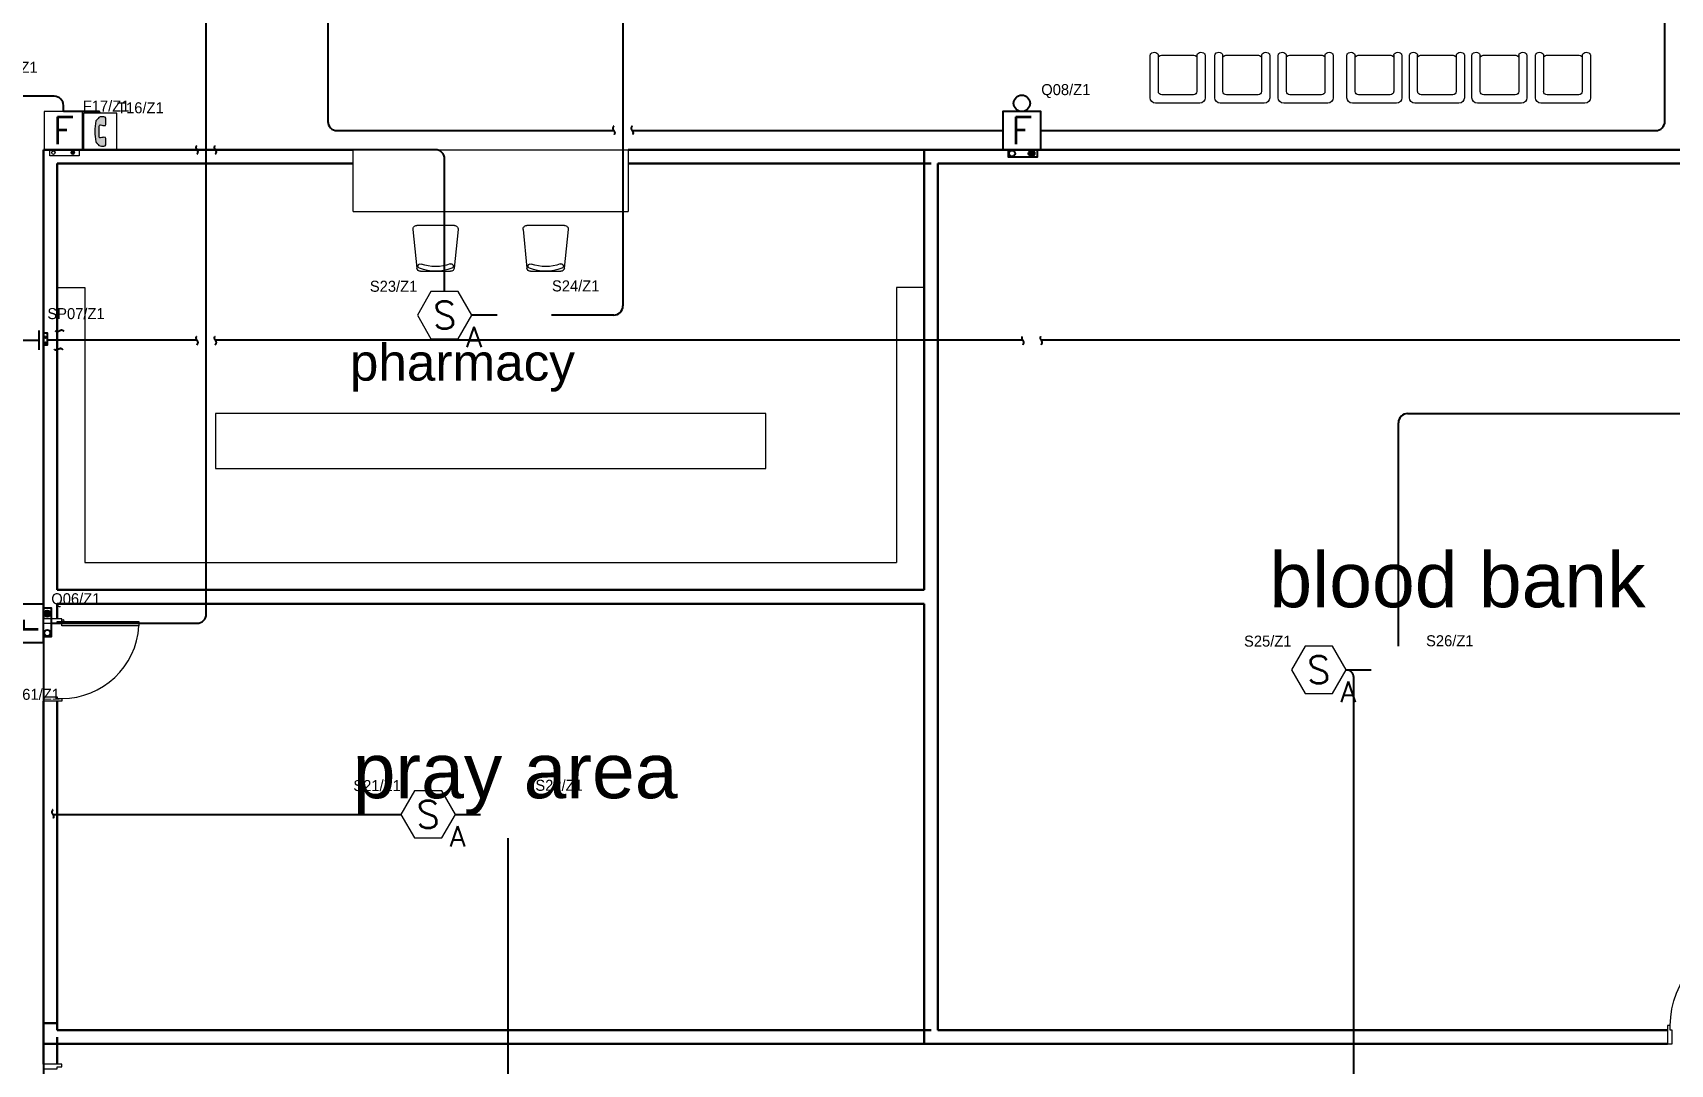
# Model space of a CAD drawing. Extents: x -59 to 582, y -1177 to 100.
# Drawn here: x 227.62 to 245.47, y -657.35 to -646.1 of the extents above; entities that cross this region are included whole.
import ezdxf
from ezdxf.enums import TextEntityAlignment as Align

# ---------------------------------------------------------------- set-up
doc = ezdxf.new("R2010")
doc.units = 0
doc.header["$LTSCALE"] = 0.15
doc.linetypes.add('HIDDEN', pattern=[0.375, 0.25, -0.125])
doc.layers.get('0').update_dxf_attribs({"color": 252})
for name, color, linetype in [('0 ARCH', 252, 'Continuous'), ('0 fire alarm', 252, 'Continuous'), ('0 sockets', 252, 'Continuous'), ('AUTOINCR', 7, 'Continuous'), ('d1', 252, 'Continuous'), ('FIRE_LOOP', 7, 'Continuous'), ('WIRING', 4, 'Continuous')]:
    doc.layers.add(name, color=color, linetype=linetype)
for name, color, linetype, lineweight in [('DOOR', 252, 'Continuous', 20), ('FUR', 252, 'Continuous', 9), ('sofa', 252, 'Continuous', 9), ('T-FIRE-B', 4, 'Continuous', 0), ('T-TEXT', 2, 'Continuous', 0), ('wall', 252, 'Continuous', 30)]:
    doc.layers.add(name, color=color, linetype=linetype, lineweight=lineweight)
doc.styles.add('ROMAND', font='ROMAND.SHX')
doc.styles.add('ROMANS', font='ROMANS.shx', dxfattribs={"width": 0.8})
doc.styles.add('TEXT-NFP', font='simplex.shx')
pattern_1 = [(0, (0, 0), (0, 6.985), [5.08, -1.905]), (90, (0, 0), (-6.985, 4e-16), [5.08, -1.905])]
pattern_2 = [(0, (2e-14, -140), (0, 6.985), [5.08, -1.905]), (90, (2e-14, -140), (-6.985, 4e-16), [5.08, -1.905])]

# ---------------------------------------------------------------- blocks, each defined once
blk = doc.blocks.new('WQ')
h = blk.add_hatch(color=6)
h.dxf.hatch_style = 1
h.paths.add_polyline_path([(-126.091, 5), (-126.091, -169.521), (126.091, -169.521), (126.091, 5)])
h.paths.add_polyline_path([(121.091, 0), (121.091, -164.521), (-121.091, -164.521), (-121.091, 0)], flags=16)
at = {"layer": '0 sockets', "color": 3, "style": 'ROMAND'}
blk.add_attdef('ACCESS_CONTROL', (-48.663, 7.622), '', height=7.973, dxfattribs=at)
blk = doc.blocks.new('Ch01')
at = {"layer": 'FUR'}
for p, q in [((-0.499, -0.205), (-0.499, 0.207)), ((-0.455, 0.247), (-0.035, 0.205)), ((0.001, 0.165), (0.001, -0.163)), ((-0.455, -0.244), (-0.035, -0.202))]:
    blk.add_line(p, q, dxfattribs=at)
for centre, radius, start, end in [((-0.459, 0.207), 0.04, 84.2894, 180), ((-0.055, 0.168), 0.025, 20.5276, 200.5276), ((-0.039, 0.165), 0.04, 0, 84.2894), ((-0.499, 0.001), 0.449, 339.1935, 20.5276), ((-0.499, 0.001), 0.499, 339.1935, 20.5276), ((-0.056, -0.167), 0.025, 159.1935, 339.1935), ((-0.039, -0.163), 0.04, 275.7106, 0), ((-0.459, -0.205), 0.04, 180, 275.7106)]:
    blk.add_arc(centre, radius, start, end, dxfattribs=at)
blk = doc.blocks.new('D100')
at = {"layer": 'DOOR'}
for points in [[(0.03, 0.2), (0.03, 1.14), (0.078, 1.14), (0.078, 0.2)], [(0.03, 0.2), (0, 0.2), (0, 0), (0.05, 0), (0.05, 0.15), (0.03, 0.15)], [(0.97, 0.2), (1, 0.2), (1, 0), (0.95, 0), (0.95, 0.15), (0.97, 0.15)]]:
    blk.add_lwpolyline(points, close=True, dxfattribs=at)
blk.add_circle((0.02, 0.21), 0.01, dxfattribs=at)
blk.add_arc((0.029, 0.2), 0.941, 0.0029, 86.9663, dxfattribs=at)
blk = doc.blocks.new('ARCH')
at = {"layer": 'DOOR'}
for points in [[(46.325, 362.731), (46.325, 362.761), (46.125, 362.761), (46.125, 362.711), (46.275, 362.711), (46.275, 362.731)], [(46.325, 362.731), (47.165, 362.731), (47.165, 362.683), (46.325, 362.683)], [(46.325, 361.891), (46.325, 361.861), (46.125, 361.861), (46.125, 361.911), (46.275, 361.911), (46.275, 361.891)], [(46.325, 357.875), (46.325, 357.905), (46.125, 357.905), (46.125, 357.855), (46.275, 357.855), (46.275, 357.875)]]:
    blk.add_lwpolyline(points, close=True, dxfattribs=at)
blk.add_circle((46.335, 362.741), 0.01, dxfattribs=at)
blk.add_arc((46.322, 362.736), 0.845, 270.2218, 356.3889, dxfattribs=at)
at = {"layer": 'FUR'}
for p, q in [((58.189, 368.442), (58.189, 368.907)), ((58.279, 368.51), (58.279, 368.905)), ((58.324, 368.907), (58.654, 368.907)), ((58.699, 368.905), (58.699, 368.51)), ((58.789, 368.907), (58.789, 368.442)), ((58.893, 368.442), (58.893, 368.907)), ((58.983, 368.51), (58.983, 368.905)), ((59.028, 368.907), (59.358, 368.907)), ((59.403, 368.905), (59.403, 368.51)), ((59.493, 368.907), (59.493, 368.442)), ((59.585, 368.442), (59.585, 368.907)), ((59.675, 368.51), (59.675, 368.905)), ((59.72, 368.907), (60.05, 368.907)), ((60.095, 368.905), (60.095, 368.51)), ((60.185, 368.907), (60.185, 368.442)), ((60.334, 368.442), (60.334, 368.907)), ((60.424, 368.51), (60.424, 368.905)), ((60.469, 368.907), (60.799, 368.907)), ((60.844, 368.905), (60.844, 368.51)), ((60.934, 368.907), (60.934, 368.442)), ((61.015, 368.442), (61.015, 368.907)), ((61.105, 368.51), (61.105, 368.905)), ((61.15, 368.907), (61.48, 368.907)), ((61.525, 368.905), (61.525, 368.51)), ((61.615, 368.907), (61.615, 368.442)), ((61.697, 368.442), (61.697, 368.907)), ((61.787, 368.51), (61.787, 368.905)), ((61.832, 368.907), (62.162, 368.907)), ((62.207, 368.905), (62.207, 368.51)), ((62.297, 368.907), (62.297, 368.442)), ((62.389, 368.442), (62.389, 368.907)), ((62.479, 368.51), (62.479, 368.905)), ((62.524, 368.907), (62.854, 368.907)), ((62.899, 368.905), (62.899, 368.51)), ((62.989, 368.907), (62.989, 368.442)), ((58.661, 368.472), (58.316, 368.472)), ((59.365, 368.472), (59.02, 368.472)), ((60.057, 368.472), (59.712, 368.472)), ((60.806, 368.472), (60.461, 368.472)), ((61.488, 368.472), (61.143, 368.472)), ((62.17, 368.472), (61.825, 368.472)), ((62.861, 368.472), (62.516, 368.472)), ((58.729, 368.382), (58.249, 368.382)), ((59.433, 368.382), (58.953, 368.382)), ((60.125, 368.382), (59.645, 368.382)), ((60.874, 368.382), (60.394, 368.382)), ((61.555, 368.382), (61.075, 368.382)), ((62.237, 368.382), (61.757, 368.382)), ((62.929, 368.382), (62.449, 368.382))]:
    blk.add_line(p, q, dxfattribs=at)
at = {"layer": 'FUR', "extrusion": (0, 0, -1)}
for centre, major_axis, start_param, end_param in [((58.234, 368.89), (-0.0339, 0.0339), 5.87299, 8.310278), ((58.324, 368.847), (-0.0424, 0.0424), 6.220521, 7.068583), ((58.654, 368.847), (0.0424, 0.0424), -0.785398, 0.062664), ((58.744, 368.89), (0.0339, 0.0339), 4.256093, 6.69338), ((58.937, 368.89), (-0.0339, 0.0339), 5.87299, 8.310278), ((59.028, 368.847), (-0.0424, 0.0424), 6.220521, 7.068583), ((59.358, 368.847), (0.0424, 0.0424), -0.785398, 0.062664), ((59.448, 368.89), (0.0339, 0.0339), 4.256093, 6.69338), ((59.629, 368.89), (-0.0339, 0.0339), 5.87299, 8.310278), ((59.72, 368.847), (-0.0424, 0.0424), 6.220521, 7.068583), ((60.05, 368.847), (0.0424, 0.0424), -0.785398, 0.062664), ((60.14, 368.89), (0.0339, 0.0339), 4.256093, 6.69338), ((60.378, 368.89), (-0.0339, 0.0339), 5.87299, 8.310278), ((60.469, 368.847), (-0.0424, 0.0424), 6.220521, 7.068583), ((60.799, 368.847), (0.0424, 0.0424), -0.785398, 0.062664), ((60.889, 368.89), (0.0339, 0.0339), 4.256093, 6.69338), ((61.06, 368.89), (-0.0339, 0.0339), 5.87299, 8.310278), ((61.15, 368.847), (-0.0424, 0.0424), 6.220521, 7.068583), ((61.48, 368.847), (0.0424, 0.0424), -0.785398, 0.062664), ((61.571, 368.89), (0.0339, 0.0339), 4.256093, 6.69338), ((61.742, 368.89), (-0.0339, 0.0339), 5.87299, 8.310278), ((61.832, 368.847), (-0.0424, 0.0424), 6.220521, 7.068583), ((62.162, 368.847), (0.0424, 0.0424), -0.785398, 0.062664), ((62.252, 368.89), (0.0339, 0.0339), 4.256093, 6.69338), ((62.434, 368.89), (-0.0339, 0.0339), 5.87299, 8.310278), ((62.524, 368.847), (-0.0424, 0.0424), 6.220521, 7.068583), ((62.854, 368.847), (0.0424, 0.0424), -0.785398, 0.062664), ((62.944, 368.89), (0.0339, 0.0339), 4.256093, 6.69338), ((58.316, 368.51), (0.0265, 0.0265), 2.356194, 3.926991), ((58.661, 368.51), (0.0265, 0.0265), 0.785398, 2.356194), ((59.02, 368.51), (0.0265, 0.0265), 2.356194, 3.926991), ((59.365, 368.51), (0.0265, 0.0265), 0.785398, 2.356194), ((59.712, 368.51), (0.0265, 0.0265), 2.356194, 3.926991), ((60.057, 368.51), (0.0265, 0.0265), 0.785398, 2.356194), ((60.461, 368.51), (0.0265, 0.0265), 2.356194, 3.926991), ((60.806, 368.51), (0.0265, 0.0265), 0.785398, 2.356194), ((61.143, 368.51), (0.0265, 0.0265), 2.356194, 3.926991), ((61.488, 368.51), (0.0265, 0.0265), 0.785398, 2.356194), ((61.825, 368.51), (0.0265, 0.0265), 2.356194, 3.926991), ((62.17, 368.51), (0.0265, 0.0265), 0.785398, 2.356194), ((62.516, 368.51), (0.0265, 0.0265), 2.356194, 3.926991), ((62.861, 368.51), (0.0265, 0.0265), 0.785398, 2.356194), ((58.249, 368.442), (-0.0424, 0.0424), 3.926991, 5.497787), ((58.729, 368.442), (0.0424, 0.0424), 0.785398, 2.356194), ((58.953, 368.442), (-0.0424, 0.0424), 3.926991, 5.497787), ((59.433, 368.442), (0.0424, 0.0424), 0.785398, 2.356194), ((59.645, 368.442), (-0.0424, 0.0424), 3.926991, 5.497787), ((60.125, 368.442), (0.0424, 0.0424), 0.785398, 2.356194), ((60.394, 368.442), (-0.0424, 0.0424), 3.926991, 5.497787), ((60.874, 368.442), (0.0424, 0.0424), 0.785398, 2.356194), ((61.075, 368.442), (-0.0424, 0.0424), 3.926991, 5.497787), ((61.555, 368.442), (0.0424, 0.0424), 0.785398, 2.356194), ((61.757, 368.442), (-0.0424, 0.0424), 3.926991, 5.497787), ((62.237, 368.442), (0.0424, 0.0424), 0.785398, 2.356194), ((62.449, 368.442), (-0.0424, 0.0424), 3.926991, 5.497787), ((62.929, 368.442), (0.0424, 0.0424), 0.785398, 2.356194)]:
    blk.add_ellipse(centre, major_axis=major_axis, ratio=1, start_param=start_param, end_param=end_param, dxfattribs=at)
at = {"layer": 'sofa'}
for p, q in [((49.5, 367.2), (49.5, 367.875)), ((49.5, 367.875), (52.5, 367.875)), ((52.5, 367.875), (52.5, 367.2)), ((49.5, 367.2), (52.5, 367.2)), ((46.275, 366.373), (46.575, 366.373)), ((46.575, 366.373), (46.575, 363.375)), ((55.425, 366.373), (55.425, 363.375)), ((55.725, 366.373), (55.425, 366.373)), ((48, 365), (48, 364.4)), ((54, 365), (48, 365)), ((54, 364.4), (54, 365)), ((48, 364.4), (54, 364.4)), ((46.575, 363.375), (55.425, 363.375))]:
    blk.add_line(p, q, dxfattribs=at)
at = {"layer": 'wall'}
for p, q in [((46.125, 367.875), (46.125, 362.761)), ((49.5, 367.875), (46.125, 367.875)), ((55.8, 367.875), (52.5, 367.875)), ((55.725, 367.875), (65.4, 367.875)), ((55.725, 363.075), (55.725, 367.875)), ((46.275, 367.725), (46.275, 363.075)), ((49.5, 367.725), (46.275, 367.725)), ((55.8, 367.725), (52.5, 367.725)), ((55.875, 358.275), (55.875, 367.725)), ((55.875, 367.725), (65.4, 367.725)), ((55.725, 363.075), (46.275, 363.075)), ((55.725, 362.925), (46.275, 362.925)), ((46.275, 362.925), (46.275, 362.761)), ((55.725, 358.125), (55.725, 362.925)), ((46.125, 361.861), (46.125, 358.125)), ((46.275, 361.861), (46.275, 358.275)), ((46.275, 358.35), (46.125, 358.35)), ((46.275, 358.275), (55.8, 358.275)), ((63.829, 358.275), (55.875, 358.275)), ((46.125, 358.2), (46.125, 357.905)), ((46.125, 358.125), (55.8, 358.125)), ((46.275, 358.2), (46.275, 357.905)), ((63.829, 358.125), (55.725, 358.125))]:
    blk.add_line(p, q, dxfattribs=at)
at = {"layer": 'DOOR', "xscale": -1}
blk.add_blockref('D100', (64.829, 358.125), dxfattribs=at)
at = {"layer": 'wall', "xscale": -1, "rotation": 90}
for p in [(50.4, 366.55), (51.6, 366.55)]:
    blk.add_blockref('Ch01', p, dxfattribs=at)
at = {"layer": 'd1', "attachment_point": 1}
for s, insert, char_height, width in [('{\\fArial|b0|i0|c0|p34;pharmacy}', (49.465, 365.757), 0.4, 6.0636), ('{\\fArial|b0|i0|c0|p34;blood bank}', (59.489, 363.486), 0.6, 4.4721), ('{\\fArial|b0|i0|c0|p34;pray area}', (49.496, 361.404), 0.6, 4.67505)]:
    blk.add_mtext(s, dxfattribs=dict(at, insert=insert, char_height=char_height, width=width))
blk = doc.blocks.new('dressable smoke detectore above false ceiling')
blk.add_lwpolyline([(200, 0), (100, 173), (-100, 173), (-200, 0), (-100, -173), (100, -173)], close=True)
at = {"layer": 'T-TEXT', "style": 'ROMANS'}
blk.add_attdef('S', text='', height=200, dxfattribs=at).set_placement((0, 0, 0), align=Align.MIDDLE)
blk.add_attdef('A', text='', height=150, dxfattribs=at).set_placement((215, -161), align=Align.MIDDLE_CENTER)
blk = doc.blocks.new('*U244')
h = blk.add_hatch()
h.set_pattern_fill('ANGLE', color=3)
h.set_pattern_definition(pattern_1)
h.paths.add_polyline_path([(56, -302, 1), (81, -302, 1)])
blk.add_lwpolyline([(-140, -280), (140, -280), (140, 0), (-140, 0)], close=True)
at = {"color": 3}
blk.add_lwpolyline([(-99, -280), (116, -280), (116, -326), (-99, -326)], close=True, dxfattribs=at)
for centre in [(-73, -302), (68, -302)]:
    blk.add_circle(centre, 12.3, dxfattribs=at)
at = {"layer": 'T-TEXT', "style": 'TEXT-NFP'}
blk.add_attdef('F', text='', height=200, dxfattribs=at).set_placement((0, -140, 0), align=Align.MIDDLE)
blk = doc.blocks.new('*U247')
h = blk.add_hatch(color=256)
h.dxf.hatch_style = 1
edge = h.paths.add_edge_path()
edge.add_arc((33, 257), 14.1, 13.6021, 92.3161)
edge.add_line((32, 271), (11, 271))
edge.add_arc((13, 231), 40.2, 92.7442, 154.2215)
edge.add_arc((-28, 250), 4.89, 309.2722, 334.2215, ccw=False)
edge.add_arc((-64, 281), 52.1, 306.6096, 318.7251, ccw=False)
edge.add_arc((-30, 235), 4.89, 115.3605, 167.8134)
edge.add_arc((352, 152), 396, 167.8076, 180.2975)
edge.add_arc((348, 148), 392, 179.7012, 192.2669)
edge.add_arc((-30, 66), 4.89, 193.2566, 244.6491)
edge.add_arc((-67, 18), 54.9, 39.8251, 51.6228, ccw=False)
edge.add_arc((-28, 50), 4.89, 25.7785, 50.7278, ccw=False)
edge.add_arc((13, 69), 40.2, 205.7785, 267.2558)
edge.add_line((11, 29), (32, 29))
edge.add_arc((33, 43), 14.1, 267.6839, 346.3979)
edge.add_arc((-161, 67), 209, 352.6045, 365.9008)
edge.add_arc((13, 87), 34.4, 1.9401, 17.7739)
edge.add_arc((41, 96), 4.89, 18.4909, 87.0716)
edge.add_arc((30, 28), 74.3, 81.4234, 109.9904)
edge.add_arc((2, 102), 4.89, 250.3513, 295.2423, ccw=False)
edge.add_arc((1, 106), 8.65, 174.514, 266.9586, ccw=False)
edge.add_arc((-1022, 147), 1015, 357.7161, 360.1614)
edge.add_arc((-1022, 153), 1015, 359.8386, 362.2839)
edge.add_arc((3, 194), 10.1, 100.6325, 185.9952, ccw=False)
edge.add_arc((2, 200), 4.89, 64.7577, 109.6487, ccw=False)
edge.add_arc((33, 273), 75, 247.791, 276.6818)
edge.add_arc((41, 204), 4.89, 279.9761, 341.5091)
edge.add_arc((13, 213), 34.4, 342.2261, 358.0599)
edge.add_arc((-161, 233), 209, 354.0992, 367.3955)
for p, q in [((137, 300), (-137, 300)), ((-137, 300), (-137, 0)), ((137, 0), (137, 300)), ((-137, 0), (137, 0))]:
    blk.add_line(p, q)
blk.add_lwpolyline([(46, 260, 0.357628), (32, 271), (11, 271, 0.27487), (-23, 248, -0.109294), (-24, 247, -0.052913), (-33, 239, 0.232951), (-35, 236, 0.054551), (-44, 150, 0.054883), (-35, 65, 0.228078), (-33, 61, -0.051523), (-24, 53, -0.109294), (-23, 52, 0.27487), (11, 29), (32, 29, 0.357628), (46, 40, 0.058081), (47, 88, 0.069198), (45, 98, 0.308503), (41, 101, 0.125296), (4, 97, -0.198418), (1, 97, -0.426767), (-7, 107, 0.01067), (-7, 150, 0.01067), (-7, 193, -0.390702), (1, 204, -0.198418), (4, 204, 0.126732), (42, 199, 0.275132), (45, 202, 0.069198), (47, 212, 0.058081)], format="xyb", close=True)
blk = doc.blocks.new('*U204')
at = {"linetype": 'ByBlock'}
h = blk.add_hatch(dxfattribs=at)
h.set_pattern_fill('ANGLE', color=2)
h.set_pattern_definition(pattern_2)
h.paths.add_polyline_path([(49, -167, 1), (94, -167, 1)])
at = {"color": 2}
blk.add_lwpolyline([(-140, -140), (140, -140), (140, 140), (-140, 140)], close=True, dxfattribs=at)
at = {"color": 6, "linetype": 'ByBlock'}
blk.add_lwpolyline([(-98, -140), (113, -140), (113, -195), (-98, -195)], close=True, dxfattribs=at)
at = {"color": 2}
blk.add_circle((0, 200), 60, dxfattribs=at)
at = {"color": 6, "linetype": 'ByBlock'}
for centre in [(-71, -167), (71, -167)]:
    blk.add_circle(centre, 22.5, dxfattribs=at)
at = {"layer": 'T-TEXT', "color": 2, "style": 'TEXT-NFP'}
blk.add_attdef('F', text='', height=200, dxfattribs=at).set_placement((0, 0, 0), align=Align.MIDDLE)
blk = doc.blocks.new('*U205')
at = {"linetype": 'ByBlock'}
h = blk.add_hatch(dxfattribs=at)
h.set_pattern_fill('ANGLE', color=2)
h.set_pattern_definition(pattern_2)
h.paths.add_polyline_path([(49, -167, 1), (94, -167, 1)])
at = {"color": 2}
blk.add_lwpolyline([(-140, -140), (140, -140), (140, 140), (-140, 140)], close=True, dxfattribs=at)
at = {"color": 6, "linetype": 'ByBlock'}
blk.add_lwpolyline([(-98, -140), (113, -140), (113, -195), (-98, -195)], close=True, dxfattribs=at)
at = {"color": 2}
blk.add_circle((0, 200), 60, dxfattribs=at)
at = {"color": 6, "linetype": 'ByBlock'}
for centre in [(-71, -167), (71, -167)]:
    blk.add_circle(centre, 22.5, dxfattribs=at)
at = {"layer": 'T-TEXT', "color": 2, "style": 'TEXT-NFP'}
blk.add_attdef('F', text='', height=200, dxfattribs=at).set_placement((0, 0, 0), align=Align.MIDDLE)
blk = doc.blocks.new('*U209')
at = {"linetype": 'ByBlock'}
h = blk.add_hatch(dxfattribs=at)
h.set_pattern_fill('ANGLE', color=2)
h.set_pattern_definition(pattern_1)
h.paths.add_polyline_path([(27, -14, 1), (15, -14, 1)])
at = {"color": 1}
for p, q in [((-90, 325), (-148, 383)), ((-1, 374), (-1, 450)), ((135, 380), (75, 321)), ((-99, 262), (-155, 262)), ((99, 262), (155, 262)), ((0, 193), (0, 35)), ((71, 35), (-71, 35)), ((71, 0), (-71, 0))]:
    blk.add_line(p, q, dxfattribs=at)
at = {"color": 6, "linetype": 'ByBlock'}
blk.add_lwpolyline([(-37, 0), (54, 0), (54, -26), (-37, -26)], close=True, dxfattribs=at)
at = {"color": 1}
blk.add_circle((0, 269), 75.9, dxfattribs=at)
at = {"color": 6, "linetype": 'ByBlock'}
for centre in [(-21, -14), (21, -14)]:
    blk.add_circle(centre, 6, dxfattribs=at)
blk = doc.blocks.new('endtick', base_point=(-3267.27, -69559.4))
at = {"layer": 'WIRING', "color": 2, "linetype": 'HIDDEN'}
blk.add_spline([(-3267.27, -69509.4), (-3276.985, -69534.4), (-3267.27, -69559.4), (-3256.425, -69584.4), (-3267.27, -69609.4)], degree=3, dxfattribs=at)

msp = doc.modelspace()

# ---------------------------------------------------------------- linework, layer by layer
at = {"layer": '0 sockets', "color": 4}
for points in [[(238.608, -647.171), (245.31, -647.171, 0.414214), (245.41, -647.071), (245.41, -638.473, -0.414214), (245.51, -638.373), (247.401, -638.373)], [(229.228, -639.272), (230.735, -639.272, -0.414214), (230.835, -639.372), (230.835, -647.071, 0.414214), (230.935, -647.171), (233.951, -647.171)], [(227.817, -652.543), (229.41, -652.543, 0.414214), (229.51, -652.443), (229.51, -639.534)], [(246.935, -643.779), (246.935, -649.356, -0.414214), (246.835, -649.456), (238.613, -649.456)]]:
    msp.add_lwpolyline(points, format="xyb", dxfattribs=at)
for points in [[(234.151, -647.171), (238.192, -647.171)], [(227.735, -649.456), (227.735, -649.456)], [(227.735, -649.456), (227.735, -652.375)], [(229.41, -649.456), (227.774, -649.456)], [(238.413, -649.456), (229.61, -649.456)], [(227.735, -652.69), (227.735, -658.007)]]:
    msp.add_lwpolyline(points, dxfattribs=at)
at = {"layer": 'FIRE_LOOP', "color": 3}
for p, q in [((234.051, -644.971), (234.051, -649.082)), ((227.852, -646.797), (227.06, -646.797)), ((227.952, -646.962), (227.952, -646.897)), ((228.333, -646.962), (227.952, -646.962)), ((228.352, -646.981), (228.352, -646.981)), ((228.352, -647.379), (228.352, -647.379)), ((229.41, -647.379), (228.352, -647.379)), ((232.008, -647.379), (229.61, -647.379)), ((232.108, -648.924), (232.108, -647.479)), ((232.679, -649.182), (232.405, -649.182)), ((233.951, -649.182), (233.274, -649.182)), ((242.606, -650.256), (247.509, -650.256)), ((242.506, -652.793), (242.506, -650.356)), ((241.935, -653.051), (242.209, -653.051)), ((241.936, -653.051), (241.935, -653.051)), ((242.019, -658.424), (242.019, -653.134)), ((227.835, -654.626), (231.63, -654.626)), ((232.225, -654.626), (232.498, -654.626)), ((232.796, -654.884), (232.796, -658.635))]:
    msp.add_line(p, q, dxfattribs=at)
for centre, radius, start, end in [((227.852, -646.897), 0.1, 0, 90), ((228.333, -646.981), 0.0186, 0, 90), ((232.008, -647.479), 0.1, 0, 90), ((233.951, -649.082), 0.1, 270, 0), ((242.606, -650.356), 0.1, 90, 180), ((241.936, -653.134), 0.083, 0, 90)]:
    msp.add_arc(centre, radius, start, end, dxfattribs=at)

# ---------------------------------------------------------------- block references
at = {"layer": '0 ARCH', "color": 3}
msp.add_blockref('ARCH', (181.61, -1015.254), dxfattribs=at)
at = {"layer": '0 fire alarm', "color": 3, "xscale": 0.001488, "yscale": 0.001488, "zscale": 0.001488}
msp.add_blockref('*U205', (238.4, -647.171), dxfattribs=at).add_auto_attribs({'F': 'F'})
at = {"layer": '0 fire alarm', "color": 3, "xscale": 0.001, "yscale": 0.001, "zscale": 0.001}
for p in [(233.951, -647.171), (234.151, -647.171), (227.835, -654.626)]:
    msp.add_blockref('endtick', p, dxfattribs=at)
at = {"layer": '0 fire alarm', "color": 3}
for name, p, xscale, yscale, zscale, rotation in [('endtick', (229.41, -647.379), 0.001, 0.001, 0.001, 180), ('endtick', (229.61, -647.379), 0.001, 0.001, 0.001, 180), ('*U209', (227.735, -649.456), 0.001488, 0.001488, 0.001488, 90), ('endtick', (227.909, -649.356), 0.0009999999999999855, 0.0009999999999999855, 0.0009999999999999855, 266.0633948393743), ('endtick', (229.41, -649.456), 0.001, 0.001, 0.001, 180), ('endtick', (229.61, -649.456), 0.001, 0.001, 0.001, 180.0000000000004), ('endtick', (238.413, -649.456), 0.001, 0.001, 0.001, 180.0000000000003), ('endtick', (238.613, -649.456), 0.001, 0.001, 0.001, 180), ('endtick', (227.896, -649.556), 0.0009999999999999855, 0.0009999999999999855, 0.0009999999999999855, 266.1643582461145)]:
    msp.add_blockref(name, p, dxfattribs=dict(at, xscale=xscale, yscale=yscale, zscale=zscale, rotation=rotation))
at = {"layer": '0 fire alarm', "color": 3, "xscale": 0.001488, "yscale": 0.001488, "zscale": 0.001488, "rotation": 90}
msp.add_blockref('*U204', (227.527, -652.543), dxfattribs=at).add_auto_attribs({'F': 'F'})
at = {"layer": '0 sockets', "color": 3}
msp.add_blockref('WQ', (244.611, -582.756), dxfattribs=at)
at = {"layer": 'T-FIRE-B', "xscale": 0.001487761816891826, "yscale": 0.001487761816891826, "zscale": 0.001487761816891826}
msp.add_blockref('*U244', (227.952, -646.962), dxfattribs=at).add_auto_attribs({'F': 'F'})
at = {"layer": 'T-FIRE-B', "color": 3, "xscale": 0.001326103487042799, "yscale": 0.001326103487042799, "zscale": 0.001326103487042799}
msp.add_blockref('*U247', (228.352, -647.379), dxfattribs=at)
at = {"layer": 'T-FIRE-B', "color": 2, "xscale": 0.001487761816891826, "yscale": 0.001487761816891826, "zscale": 0.001487761816891826}
for p in [(232.108, -649.182), (241.637, -653.051), (231.927, -654.626)]:
    msp.add_blockref('dressable smoke detectore above false ceiling', p, dxfattribs=at).add_auto_attribs({'S': 'S', 'A': 'A'})

# ---------------------------------------------------------------- texts
at = {"layer": 'AUTOINCR', "color": 2}
for s, p in [('S153/Z1', (227.064, -646.576)), ('S24/Z1', (233.278, -648.96)), ('S26/Z1', (242.807, -652.829)), ('S161/Z1', (227.307, -653.413)), ('S22/Z1', (233.097, -654.405))]:
    msp.add_text(s, height=0.12, dxfattribs=at).set_placement(p, align=Align.BOTTOM_LEFT)
at = {"layer": 'AUTOINCR', "color": 1}
for s, p in [('Q08/Z1', (238.612, -646.82)), ('F17/Z1', (228.163, -646.999)), ('SP07/Z1', (227.777, -649.262)), ('Q06/Z1', (227.82, -652.371))]:
    msp.add_text(s, height=0.12, dxfattribs=at).set_placement(p, align=Align.BOTTOM_LEFT)
at = {"layer": 'AUTOINCR', "color": 3}
msp.add_text('T16/Z1', height=0.12, dxfattribs=at).set_placement((228.537, -647.018), align=Align.BOTTOM_LEFT)
at = {"layer": 'AUTOINCR', "color": 2}
for s, p in [('S23/Z1', (231.81, -648.964)), ('S25/Z1', (241.34, -652.833)), ('S21/Z1', (231.63, -654.408))]:
    msp.add_text(s, height=0.12, dxfattribs=at).set_placement(p, align=Align.BOTTOM_RIGHT)

doc.saveas('drawing.dxf')
